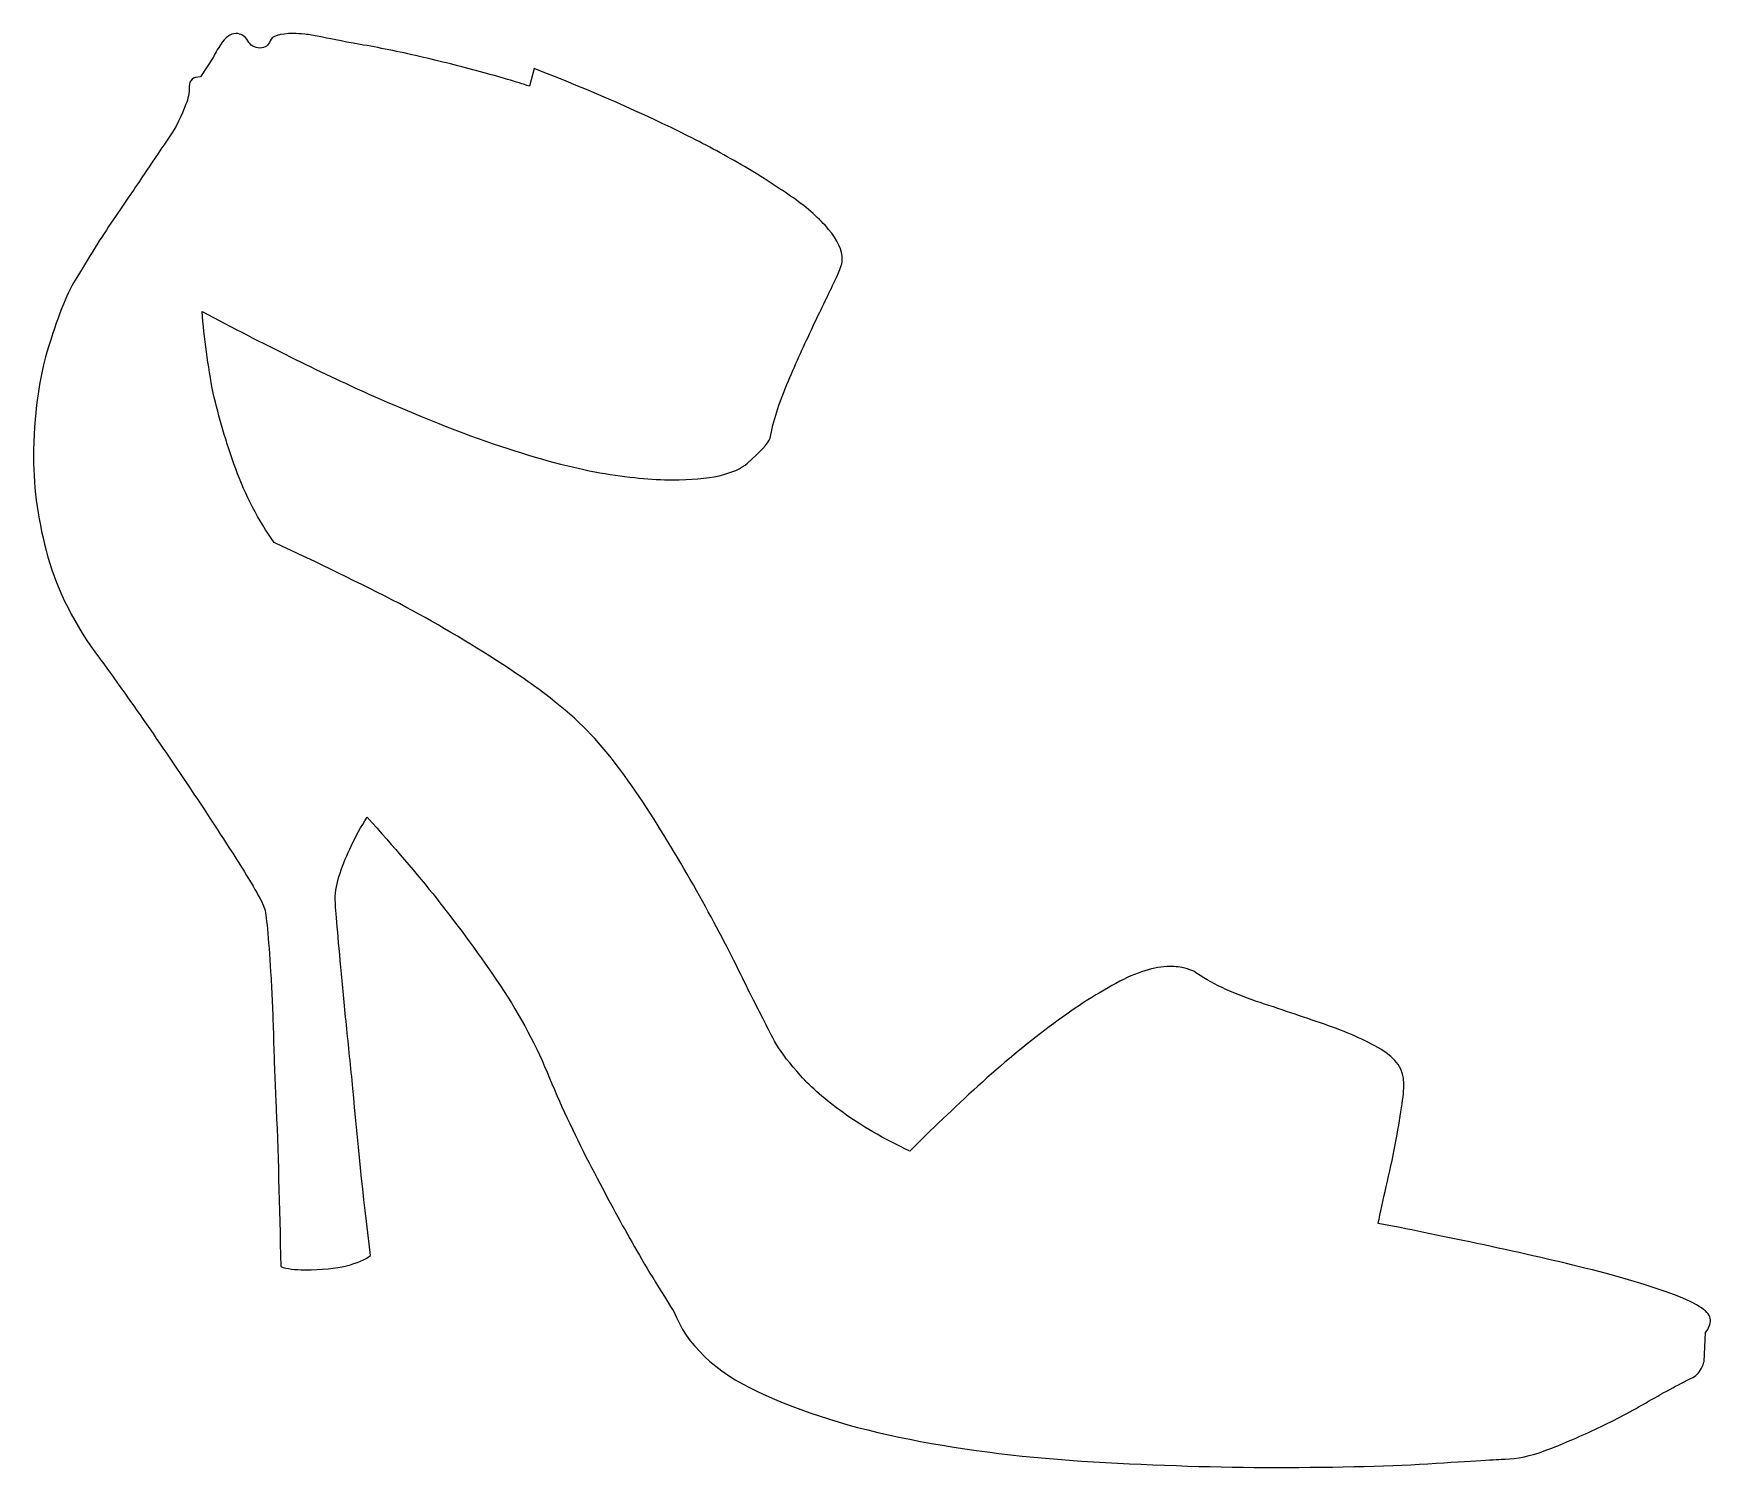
# Model space of a CAD drawing. Header units: centimetres. Extents: x -8 to 8, y -6.8 to 6.8.
import ezdxf

# ---------------------------------------------------------------- set-up
doc = ezdxf.new("R2010")
doc.units = ezdxf.units.CM
doc.header["$MEASUREMENT"] = 0
doc.layers.add('Camada 1', color=7, linetype='Continuous')

msp = doc.modelspace()

# ---------------------------------------------------------------- linework, layer by layer
at = {"layer": 'Camada 1'}
msp.add_open_spline([(-7.37959, 0.88159), (-7.61467, 1.1984), (-7.77832, 1.52019), (-7.87015, 1.8474), (-7.87015, 1.8474), (-7.96207, 2.1744), (-8.00802, 2.49113), (-8.00802, 2.79778), (-8.00802, 2.79778), (-8.00802, 3.19627), (-7.95952, 3.55131), (-7.8625, 3.86318), (-7.8625, 3.86318), (-7.76537, 4.17502), (-7.676, 4.39219), (-7.59408, 4.51485), (-7.59408, 4.51485), (-7.4615, 4.73959), (-7.33884, 4.93376), (-7.22641, 5.09733), (-7.22641, 5.09733), (-7.11415, 5.26074), (-7.01705, 5.40396), (-6.93513, 5.52656), (-6.93513, 5.52656), (-6.85345, 5.64922), (-6.77945, 5.75902), (-6.71291, 5.85607), (-6.71291, 5.85607), (-6.64661, 5.9532), (-6.593, 6.05795), (-6.55202, 6.17037), (-6.55202, 6.17037), (-6.53167, 6.22154), (-6.52128, 6.27766), (-6.52128, 6.33899), (-6.52128, 6.33899), (-6.52128, 6.40032), (-6.48548, 6.43104), (-6.41399, 6.43104), (-6.41399, 6.43104), (-6.41399, 6.43104), (-6.29157, 6.61503), (-6.29157, 6.61503), (-6.29157, 6.61503), (-6.29157, 6.62519), (-6.26871, 6.6662), (-6.22251, 6.73769), (-6.22251, 6.73769), (-6.17663, 6.80916), (-6.12792, 6.84496), (-6.07686, 6.84496), (-6.07686, 6.84496), (-6.02593, 6.84496), (-5.9877, 6.82186), (-5.96208, 6.7759), (-5.96208, 6.7759), (-5.93655, 6.72978), (-5.89808, 6.70692), (-5.84691, 6.70692), (-5.84691, 6.70692), (-5.79598, 6.70692), (-5.76296, 6.72978), (-5.74759, 6.7759), (-5.74759, 6.7759), (-5.73218, 6.82186), (-5.65818, 6.84496), (-5.52512, 6.84496), (-5.52512, 6.84496), (-5.49461, 6.84496), (-5.45882, 6.84266), (-5.41783, 6.83832), (-5.41783, 6.83832), (-5.37714, 6.83374), (-5.33097, 6.82708), (-5.2798, 6.81837), (-5.2798, 6.81837), (-5.19836, 6.79781), (-5.06797, 6.77217), (-4.88927, 6.74143), (-4.88927, 6.74143), (-4.71049, 6.71061), (-4.52129, 6.67237), (-4.32216, 6.62626), (-4.32216, 6.62626), (-4.12303, 6.58006), (-3.92888, 6.53167), (-3.73968, 6.4805), (-3.73968, 6.4805), (-3.55071, 6.42933), (-3.3948, 6.38324), (-3.27213, 6.34231), (-3.27213, 6.34231), (-3.27213, 6.34231), (-3.22617, 6.51133), (-3.22617, 6.51133), (-3.22617, 6.51133), (-2.67451, 6.29636), (-2.18411, 6.08141), (-1.75487, 5.86646), (-1.75487, 5.86646), (-1.57104, 5.77415), (-1.39234, 5.67689), (-1.21853, 5.57457), (-1.21853, 5.57457), (-1.04478, 5.47233), (-0.88902, 5.37253), (-0.75098, 5.27527), (-0.75098, 5.27527), (-0.61318, 5.17801), (-0.50076, 5.07797), (-0.4139, 4.97574), (-0.4139, 4.97574), (-0.32704, 4.87343), (-0.28359, 4.77616), (-0.28359, 4.68433), (-0.28359, 4.68433), (-0.28359, 4.64311), (-0.31418, 4.56122), (-0.37567, 4.4384), (-0.37567, 4.4384), (-0.43684, 4.3155), (-0.50598, 4.17228), (-0.58244, 4.00895), (-0.58244, 4.00895), (-0.65914, 3.84531), (-0.73585, 3.67425), (-0.81231, 3.49545), (-0.81231, 3.49545), (-0.88901, 3.31667), (-0.9427, 3.14538), (-0.9732, 2.98203), (-0.9732, 2.98203), (-0.9936, 2.93089), (-1.06512, 2.85164), (-1.18778, 2.74446), (-1.18778, 2.74446), (-1.31044, 2.63717), (-1.55047, 2.58357), (-1.90806, 2.58357), (-1.90806, 2.58357), (-2.10221, 2.58357), (-2.33216, 2.60635), (-2.59783, 2.65255), (-2.59783, 2.65255), (-2.8635, 2.69851), (-3.18031, 2.7827), (-3.54798, 2.90536), (-3.54798, 2.90536), (-3.91594, 3.02794), (-4.33485, 3.19389), (-4.80483, 3.40341), (-4.80483, 3.40341), (-5.27481, 3.61293), (-5.80612, 3.87606), (-6.39884, 4.19287), (-6.39884, 4.19287), (-6.37844, 3.93723), (-6.3427, 3.67677), (-6.29155, 3.41105), (-6.29155, 3.41105), (-6.24038, 3.18615), (-6.16889, 2.94589), (-6.07697, 2.6904), (-6.07697, 2.6904), (-5.98513, 2.43492), (-5.86247, 2.19976), (-5.70907, 1.98526), (-5.70907, 1.98526), (-5.29016, 1.79111), (-4.89169, 1.59696), (-4.51355, 1.40278), (-4.51355, 1.40278), (-4.18679, 1.22898), (-3.85728, 1.03464), (-3.52509, 0.82009), (-3.52509, 0.82009), (-3.19291, 0.60559), (-2.9248, 0.39607), (-2.72047, 0.19173), (-2.72047, 0.19173), (-2.52632, -0.01282), (-2.33738, -0.25814), (-2.15336, -0.54421), (-2.15336, -0.54421), (-1.96961, -0.83044), (-1.80099, -1.11145), (-1.64758, -1.38752), (-1.64758, -1.38752), (-1.49433, -1.66359), (-1.36403, -1.91134), (-1.25674, -2.13111), (-1.25674, -2.13111), (-1.14953, -2.35082), (-1.07031, -2.50674), (-1.01914, -2.59866), (-1.01914, -2.59866), (-0.99879, -2.64975), (-0.96302, -2.71857), (-0.91185, -2.80543), (-0.91185, -2.80543), (-0.86076, -2.89237), (-0.78421, -2.99209), (-0.68198, -3.10436), (-0.68198, -3.10436), (-0.5799, -3.21683), (-0.44462, -3.33428), (-0.27592, -3.45694), (-0.27592, -3.45694), (-0.10738, -3.5796), (0.10458, -3.70224), (0.36001, -3.82484), (0.36001, -3.82484), (0.56451, -3.6205), (0.78168, -3.41365), (1.01155, -3.20413), (1.01155, -3.20413), (1.24155, -2.99461), (1.46883, -2.80564), (1.69365, -2.63686), (1.69365, -2.63686), (1.91831, -2.46824), (2.13045, -2.33023), (2.32958, -2.22292), (2.32958, -2.22292), (2.52871, -2.11571), (2.7, -2.06187), (2.843, -2.06187), (2.843, -2.06187), (2.9043, -2.06187), (2.95293, -2.067), (2.98876, -2.07724), (2.98876, -2.07724), (3.02456, -2.08764), (3.05252, -2.0978), (3.07287, -2.10798), (3.07287, -2.10798), (3.23622, -2.22045), (3.43318, -2.31507), (3.66308, -2.39153), (3.66308, -2.39153), (3.89295, -2.46823), (4.11255, -2.54247), (4.3221, -2.61399), (4.3221, -2.61399), (4.53162, -2.68548), (4.71024, -2.7647), (4.8586, -2.85156), (4.8586, -2.85156), (5.00666, -2.93842), (5.0808, -3.04817), (5.0808, -3.18099), (5.0808, -3.18099), (5.0808, -3.23216), (5.07302, -3.30884), (5.05773, -3.41115), (5.05773, -3.41115), (5.04244, -3.51339), (5.02164, -3.63086), (4.9964, -3.76368), (4.9964, -3.76368), (4.97087, -3.89653), (4.94272, -4.02935), (4.912, -4.16217), (4.912, -4.16217), (4.88126, -4.29523), (4.85586, -4.4127), (4.83551, -4.51478), (4.83551, -4.51478), (5.10118, -4.56587), (5.41532, -4.62995), (5.77809, -4.70642), (5.77809, -4.70642), (6.14086, -4.7831), (6.48805, -4.86234), (6.82023, -4.94399), (6.82023, -4.94399), (7.15226, -5.02591), (7.43338, -5.11007), (7.66322, -5.19701), (7.66322, -5.19701), (7.89325, -5.28387), (8.0081, -5.36309), (8.0081, -5.43461), (8.0081, -5.43461), (8.0081, -5.47528), (7.99265, -5.51605), (7.9619, -5.55703), (7.9619, -5.55703), (7.9619, -5.55703), (7.94677, -5.83222), (7.94677, -5.83222), (7.94677, -5.83222), (7.94677, -5.84217), (7.94158, -5.85754), (7.93148, -5.87797), (7.93148, -5.87797), (7.911, -5.9289), (7.88026, -5.96459), (7.83943, -5.98505), (7.83943, -5.98505), (7.69629, -6.0563), (7.54564, -6.13782), (7.38718, -6.22966), (7.38718, -6.22966), (7.22891, -6.32136), (7.06801, -6.40553), (6.9045, -6.4821), (6.9045, -6.4821), (6.74101, -6.55856), (6.58533, -6.62463), (6.43727, -6.68101), (6.43727, -6.68101), (6.28894, -6.73689), (6.15864, -6.76496), (6.04622, -6.76496), (6.04622, -6.76496), (6.01548, -6.76496), (5.79584, -6.77827), (5.38722, -6.80489), (5.38722, -6.80489), (4.97857, -6.83151), (4.46758, -6.84482), (3.85459, -6.84482), (3.85459, -6.84482), (3.31301, -6.84482), (2.73337, -6.82678), (2.11503, -6.79122), (2.11503, -6.79122), (1.49686, -6.75521), (0.91186, -6.68356), (0.36005, -6.57603), (0.36005, -6.57603), (-0.19145, -6.46837), (-0.67444, -6.31751), (-1.08812, -6.12288), (-1.08812, -6.12288), (-1.50198, -5.92833), (-1.77016, -5.67224), (-1.89282, -5.35482), (-1.89282, -5.35482), (-2.05615, -5.09934), (-2.19669, -4.86709), (-2.31417, -4.65778), (-2.31417, -4.65778), (-2.43178, -4.44842), (-2.56193, -4.20585), (-2.70493, -3.93002), (-2.70493, -3.93002), (-2.84802, -3.65435), (-2.98084, -3.36834), (-3.10347, -3.07211), (-3.10347, -3.07211), (-3.22605, -2.77586), (-3.38718, -2.48214), (-3.58631, -2.1911), (-3.58631, -2.1911), (-3.78551, -1.90011), (-3.97715, -1.63968), (-4.16091, -1.40973), (-4.16091, -1.40973), (-4.3449, -1.18002), (-4.56458, -0.92208), (-4.82009, -0.63601), (-4.82009, -0.63601), (-4.88142, -0.72793), (-4.93256, -0.82), (-4.97334, -0.91184), (-4.97334, -0.91184), (-5.01424, -0.99383), (-5.05004, -1.0807), (-5.08055, -1.17253), (-5.08055, -1.17253), (-5.11137, -1.26445), (-5.12651, -1.34612), (-5.12651, -1.41761), (-5.12651, -1.41761), (-5.12651, -1.44843), (-5.12154, -1.52236), (-5.11138, -1.63983), (-5.11138, -1.63983), (-5.10114, -1.75752), (-5.08852, -1.90052), (-5.07307, -2.06914), (-5.07307, -2.06914), (-5.0577, -2.23768), (-5.03981, -2.42167), (-5.01947, -2.6208), (-5.01947, -2.6208), (-4.99912, -2.82), (-4.97849, -3.0218), (-4.9579, -3.22614), (-4.9579, -3.22614), (-4.91721, -3.70636), (-4.86085, -4.23767), (-4.78936, -4.81994), (-4.78936, -4.81994), (-4.84045, -4.86092), (-4.91723, -4.89418), (-5.01923, -4.91971), (-5.01923, -4.91971), (-5.12154, -4.94532), (-5.25437, -4.95794), (-5.41772, -4.95794), (-5.41772, -4.95794), (-5.50987, -4.95794), (-5.58658, -4.94775), (-5.64767, -4.9272), (-5.64767, -4.9272), (-5.65807, -4.34496), (-5.6732, -3.81357), (-5.69363, -3.3334), (-5.69363, -3.3334), (-5.70403, -3.12906), (-5.71167, -2.92719), (-5.71673, -2.72806), (-5.71673, -2.72806), (-5.72186, -2.52896), (-5.72959, -2.34497), (-5.73975, -2.17632), (-5.73975, -2.17632), (-5.74991, -2.00778), (-5.76015, -1.8648), (-5.77034, -1.74709), (-5.77034, -1.74709), (-5.78074, -1.62964), (-5.7909, -1.5504), (-5.80085, -1.50949), (-5.80085, -1.50949), (-5.83167, -1.42784), (-5.92351, -1.26687), (-6.07676, -1.02681), (-6.07676, -1.02681), (-6.23014, -0.7867), (-6.39624, -0.53373), (-6.57505, -0.26806), (-6.57505, -0.26806), (-6.75383, -0.00234), (-6.92237, 0.24277), (-7.08083, 0.46767), (-7.08083, 0.46767), (-7.23928, 0.69239), (-7.33884, 0.83042), (-7.37959, 0.88159)], degree=3, knots=[0, 0, 0, 0, 0.00892857, 0.00892857, 0.00892857, 0.00892857, 0.01785714, 0.01785714, 0.01785714, 0.01785714, 0.02678571, 0.02678571, 0.02678571, 0.02678571, 0.03571429, 0.03571429, 0.03571429, 0.03571429, 0.04464286, 0.04464286, 0.04464286, 0.04464286, 0.05357143, 0.05357143, 0.05357143, 0.05357143, 0.0625, 0.0625, 0.0625, 0.0625, 0.07142857, 0.07142857, 0.07142857, 0.07142857, 0.08035714, 0.08035714, 0.08035714, 0.08035714, 0.08928571, 0.08928571, 0.08928571, 0.08928571, 0.09821429, 0.09821429, 0.09821429, 0.09821429, 0.10714286, 0.10714286, 0.10714286, 0.10714286, 0.11607143, 0.11607143, 0.11607143, 0.11607143, 0.125, 0.125, 0.125, 0.125, 0.13392857, 0.13392857, 0.13392857, 0.13392857, 0.14285714, 0.14285714, 0.14285714, 0.14285714, 0.15178571, 0.15178571, 0.15178571, 0.15178571, 0.16071429, 0.16071429, 0.16071429, 0.16071429, 0.16964286, 0.16964286, 0.16964286, 0.16964286, 0.17857143, 0.17857143, 0.17857143, 0.17857143, 0.1875, 0.1875, 0.1875, 0.1875, 0.19642857, 0.19642857, 0.19642857, 0.19642857, 0.20535714, 0.20535714, 0.20535714, 0.20535714, 0.21428571, 0.21428571, 0.21428571, 0.21428571, 0.22321429, 0.22321429, 0.22321429, 0.22321429, 0.23214286, 0.23214286, 0.23214286, 0.23214286, 0.24107143, 0.24107143, 0.24107143, 0.24107143, 0.25, 0.25, 0.25, 0.25, 0.25892857, 0.25892857, 0.25892857, 0.25892857, 0.26785714, 0.26785714, 0.26785714, 0.26785714, 0.27678571, 0.27678571, 0.27678571, 0.27678571, 0.28571429, 0.28571429, 0.28571429, 0.28571429, 0.29464286, 0.29464286, 0.29464286, 0.29464286, 0.30357143, 0.30357143, 0.30357143, 0.30357143, 0.3125, 0.3125, 0.3125, 0.3125, 0.32142857, 0.32142857, 0.32142857, 0.32142857, 0.33035714, 0.33035714, 0.33035714, 0.33035714, 0.33928571, 0.33928571, 0.33928571, 0.33928571, 0.34821429, 0.34821429, 0.34821429, 0.34821429, 0.35714286, 0.35714286, 0.35714286, 0.35714286, 0.36607143, 0.36607143, 0.36607143, 0.36607143, 0.375, 0.375, 0.375, 0.375, 0.38392857, 0.38392857, 0.38392857, 0.38392857, 0.39285714, 0.39285714, 0.39285714, 0.39285714, 0.40178571, 0.40178571, 0.40178571, 0.40178571, 0.41071429, 0.41071429, 0.41071429, 0.41071429, 0.41964286, 0.41964286, 0.41964286, 0.41964286, 0.42857143, 0.42857143, 0.42857143, 0.42857143, 0.4375, 0.4375, 0.4375, 0.4375, 0.44642857, 0.44642857, 0.44642857, 0.44642857, 0.45535714, 0.45535714, 0.45535714, 0.45535714, 0.46428571, 0.46428571, 0.46428571, 0.46428571, 0.47321429, 0.47321429, 0.47321429, 0.47321429, 0.48214286, 0.48214286, 0.48214286, 0.48214286, 0.49107143, 0.49107143, 0.49107143, 0.49107143, 0.5, 0.5, 0.5, 0.5, 0.50892857, 0.50892857, 0.50892857, 0.50892857, 0.51785714, 0.51785714, 0.51785714, 0.51785714, 0.52678571, 0.52678571, 0.52678571, 0.52678571, 0.53571429, 0.53571429, 0.53571429, 0.53571429, 0.54464286, 0.54464286, 0.54464286, 0.54464286, 0.55357143, 0.55357143, 0.55357143, 0.55357143, 0.5625, 0.5625, 0.5625, 0.5625, 0.57142857, 0.57142857, 0.57142857, 0.57142857, 0.58035714, 0.58035714, 0.58035714, 0.58035714, 0.58928571, 0.58928571, 0.58928571, 0.58928571, 0.59821429, 0.59821429, 0.59821429, 0.59821429, 0.60714286, 0.60714286, 0.60714286, 0.60714286, 0.61607143, 0.61607143, 0.61607143, 0.61607143, 0.625, 0.625, 0.625, 0.625, 0.63392857, 0.63392857, 0.63392857, 0.63392857, 0.64285714, 0.64285714, 0.64285714, 0.64285714, 0.65178571, 0.65178571, 0.65178571, 0.65178571, 0.66071429, 0.66071429, 0.66071429, 0.66071429, 0.66964286, 0.66964286, 0.66964286, 0.66964286, 0.67857143, 0.67857143, 0.67857143, 0.67857143, 0.6875, 0.6875, 0.6875, 0.6875, 0.69642857, 0.69642857, 0.69642857, 0.69642857, 0.70535714, 0.70535714, 0.70535714, 0.70535714, 0.71428571, 0.71428571, 0.71428571, 0.71428571, 0.72321429, 0.72321429, 0.72321429, 0.72321429, 0.73214286, 0.73214286, 0.73214286, 0.73214286, 0.74107143, 0.74107143, 0.74107143, 0.74107143, 0.75, 0.75, 0.75, 0.75, 0.75892857, 0.75892857, 0.75892857, 0.75892857, 0.76785714, 0.76785714, 0.76785714, 0.76785714, 0.77678571, 0.77678571, 0.77678571, 0.77678571, 0.78571429, 0.78571429, 0.78571429, 0.78571429, 0.79464286, 0.79464286, 0.79464286, 0.79464286, 0.80357143, 0.80357143, 0.80357143, 0.80357143, 0.8125, 0.8125, 0.8125, 0.8125, 0.82142857, 0.82142857, 0.82142857, 0.82142857, 0.83035714, 0.83035714, 0.83035714, 0.83035714, 0.83928571, 0.83928571, 0.83928571, 0.83928571, 0.84821429, 0.84821429, 0.84821429, 0.84821429, 0.85714286, 0.85714286, 0.85714286, 0.85714286, 0.86607143, 0.86607143, 0.86607143, 0.86607143, 0.875, 0.875, 0.875, 0.875, 0.88392857, 0.88392857, 0.88392857, 0.88392857, 0.89285714, 0.89285714, 0.89285714, 0.89285714, 0.90178571, 0.90178571, 0.90178571, 0.90178571, 0.91071429, 0.91071429, 0.91071429, 0.91071429, 0.91964286, 0.91964286, 0.91964286, 0.91964286, 0.92857143, 0.92857143, 0.92857143, 0.92857143, 0.9375, 0.9375, 0.9375, 0.9375, 0.94642857, 0.94642857, 0.94642857, 0.94642857, 0.95535714, 0.95535714, 0.95535714, 0.95535714, 0.96428571, 0.96428571, 0.96428571, 0.96428571, 0.97321429, 0.97321429, 0.97321429, 0.97321429, 0.98214286, 0.98214286, 0.98214286, 0.98214286, 1, 1, 1, 1], dxfattribs=at)

doc.saveas('drawing.dxf')
